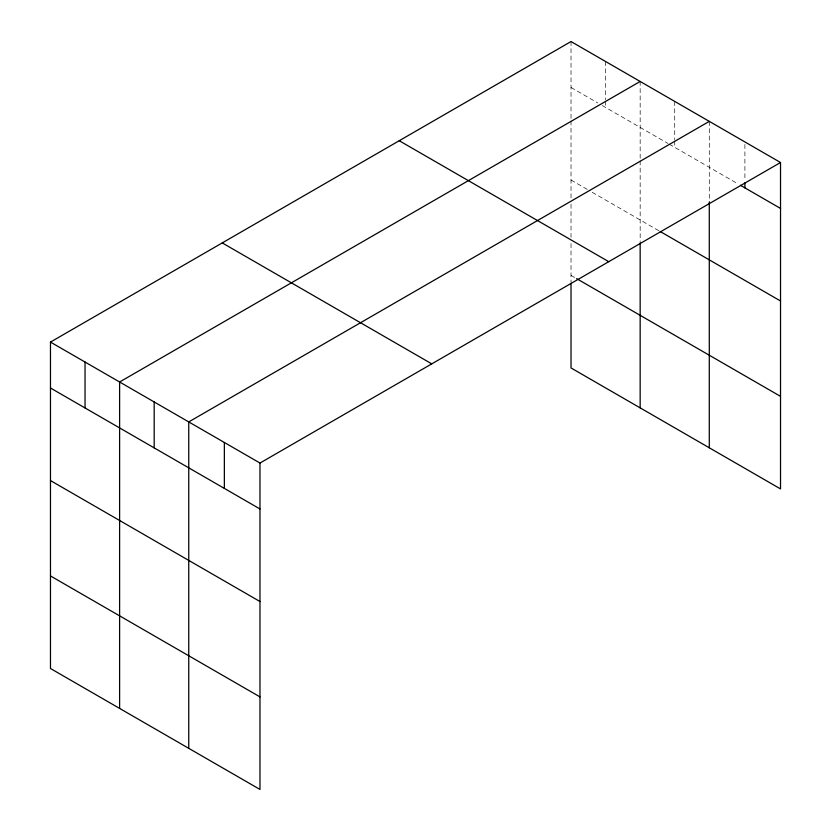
<?xml version="1.0" encoding="UTF-8"?>
<svg xmlns="http://www.w3.org/2000/svg" width="831" height="831" viewBox="0 0 831 831"><rect width="100%" height="100%" fill="white"/><g stroke="black" fill="none" stroke-linecap="round" stroke-linejoin="round"><path stroke-width="0.62" stroke-dasharray="4.16 3.12" d="M571.022 118.334L571.022 41.55M640.161 158.243L640.161 81.469M571.022 87.473L597.78 102.93M602.246 105.506L668.031 143.483M669.152 144.127L738.229 184.015M571.022 180.036L587.746 189.697M592.202 192.273L659.108 230.893M571.022 275.404L575.478 277.98M744.908 144.49L744.908 180.213M709.29 121.378L709.29 202.016M674.72 101.424L674.72 139.691M674.72 140.969L674.72 147.347M640.161 160.819L640.161 241.572M605.591 61.504L605.591 99.782M605.591 101.06L605.591 107.438M571.022 120.9L571.022 199.108M571.022 204.197L571.022 237.251M571.022 243.608L571.022 281.834"/><path stroke-width="1.25" d="M780.527 162.502L259.978 463.044L259.978 789.45L50.473 668.498L50.473 342.081L571.022 41.55L780.527 162.502L780.527 488.919L571.022 367.956L571.022 283.111M640.161 81.469L119.612 382L119.612 708.407M709.29 121.378L188.751 421.909L188.751 748.326M740.452 185.303L780.527 208.436M660.23 231.537L780.527 300.988M399.244 140.73L608.749 261.682M576.6 278.624L780.527 396.356M222.251 242.912L431.756 363.864M50.473 342.081L259.978 463.044M50.473 388.004L259.978 508.967M50.473 480.567L259.978 601.53M50.473 575.935L259.978 696.887M744.908 182.768L744.908 187.868M709.29 202.016L709.29 447.795M640.161 242.839L640.161 407.876M224.36 442.476L224.36 488.399M154.182 401.955L154.182 447.878M85.042 362.036L85.042 407.969"/></g></svg>
